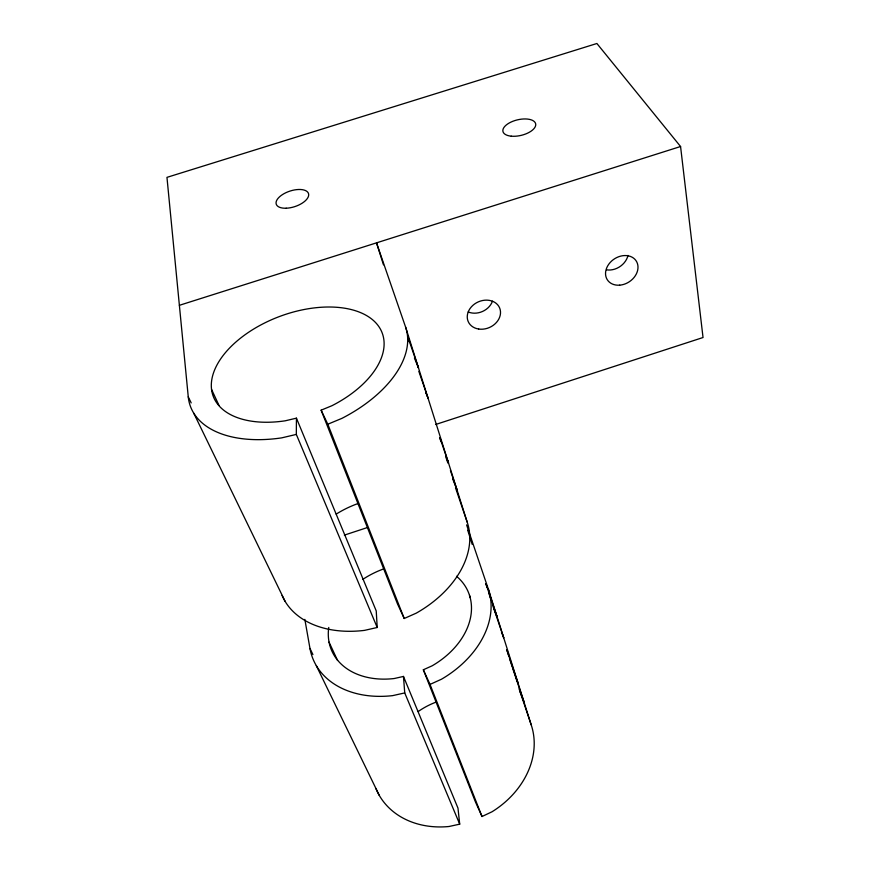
<?xml version="1.0" encoding="UTF-8"?>
<svg xmlns="http://www.w3.org/2000/svg" width="870" height="870" viewBox="0 0 870 870"><rect width="100%" height="100%" fill="white"/><g stroke="black" fill="none" stroke-linecap="round" stroke-linejoin="round"><path stroke-width="1.3" d="M282.108 595.461A99.582 68.958 -22.3 0 0 364.552 630.369L377.21 627.487L296.322 434.413L296.431 418.155L285.208 420.808A90.219 51.46 -20.5 0 1 221.252 358.048A90.219 51.46 -20.5 0 1 361.137 312.852A90.219 51.46 -20.5 0 1 331.927 405.724L321.128 410.172L397.481 603.867L404.224 618.494L416.219 613.165A99.582 68.958 -22.3 0 0 467.179 522.087L405.605 327.109L376.514 242.85L383.485 264.806M456.522 576.266A74.32 54.527 -23.2 0 1 432.14 665.811L423.342 669.78L475.531 802.14L482.013 816.517L492.028 811.775A84.042 68.665 -26.2 0 0 531.189 724.819L488.331 589.088L466.603 524.904M482.013 816.517L430.03 684.418L441.438 679.242A94.428 69.317 -23.2 0 0 488.331 589.088M321.128 410.172L327.805 424.223L341.877 418.383A114.666 65.457 -20.5 0 0 405.605 327.109M344.368 535.115L367.499 527.514M435.587 424.506L703.036 337.517L680.568 146.519L596.896 43.5L166.964 177.36L188.257 396.829L191.193 402.908M179.372 305.316L680.568 146.519M296.322 434.413L281.673 437.871A114.666 65.457 -20.5 0 1 188.257 396.829M375.894 788.459A84.042 68.665 -26.2 0 0 449.007 826.5L459.708 824.162L457.979 808.132L403.473 676.436L394.175 678.535A74.32 54.527 -23.2 0 1 328.751 627.455M459.708 824.162L404.735 692.922L392.664 695.63A94.428 69.317 -23.2 0 1 309.97 648.465L304.848 619.396M193.76 413.206L285.066 601.29M316.288 665.626L379.309 795.452M309.97 648.465L312.917 654.544M211.53 389.368L218.968 405.355M329.045 642.125L337.56 660.439M423.342 669.78L430.03 684.418M296.431 418.155L376.231 610.925L377.21 627.487M414.424 357.972L418.513 367.999L408.487 338.832M452.748 479.098L456.88 489.505L450.421 470.529M327.805 424.223L404.224 618.494M493.507 607.651L497.161 617.037L485.862 583.639L487.026 587.326M519.847 691.171L523.892 701.698L512.669 668.377M418.84 371.359L428.083 398.297A110.131 67.762 -21.1 0 0 425.8 392.903M439.937 437.86L448.518 463.003A105.085 68.904 -21.7 0 0 446.745 458.577M445.679 456.609L447.832 462.938M455.51 487.787L467.179 522.087M492.898 605.792L503.752 637.917A91.502 69.904 -24.1 0 0 501.49 632.305M519.075 688.801L531.189 724.819M469.506 595.363L470.365 597.929M467.712 530.211L472.214 544.413M408.4 338.789L409.585 342.53M439.731 437.827L440.927 441.59M488.581 592.231L490.528 598.364M508.722 655.893L506.753 649.662L517.998 683.026A88.011 69.676 -25.1 0 0 515.758 677.415M509.515 658.394L512.278 667.127M403.473 676.436L404.735 692.922M336.212 514.105A78.365 54.244 -22.3 0 1 358.451 503.382M362.692 579.442A74.32 54.527 -23.2 0 1 384.007 568.773M418.209 711.529A66.153 54.027 -26.2 0 1 436.305 702.025M492.485 301.183A16.824 13.887 -24.3 0 1 468.223 311.96M627.999 255.421A16.932 13.55 -33.9 0 1 606.586 269.83M511.234 136.177A16.802 7.982 -13.3 0 0 535.746 124.562A16.802 7.982 -13.3 0 0 510.897 122.126A16.802 7.982 -13.3 0 0 511.234 136.177M286.176 208.224A16.987 8.134 -18.3 0 0 308.546 193.684A16.987 8.134 -18.3 0 0 282.391 194.641A16.987 8.134 -18.3 0 0 286.176 208.224M619.679 285.164A17.237 13.648 -33.5 0 0 636.753 261.903A17.237 13.648 -33.5 0 0 608.869 264.078A17.237 13.648 -33.5 0 0 619.679 285.164M478.685 329.034A17.128 13.974 -24.2 0 0 500.174 309.579A17.128 13.974 -24.2 0 0 472.801 305.424A17.128 13.974 -24.2 0 0 478.685 329.034"/></g></svg>
